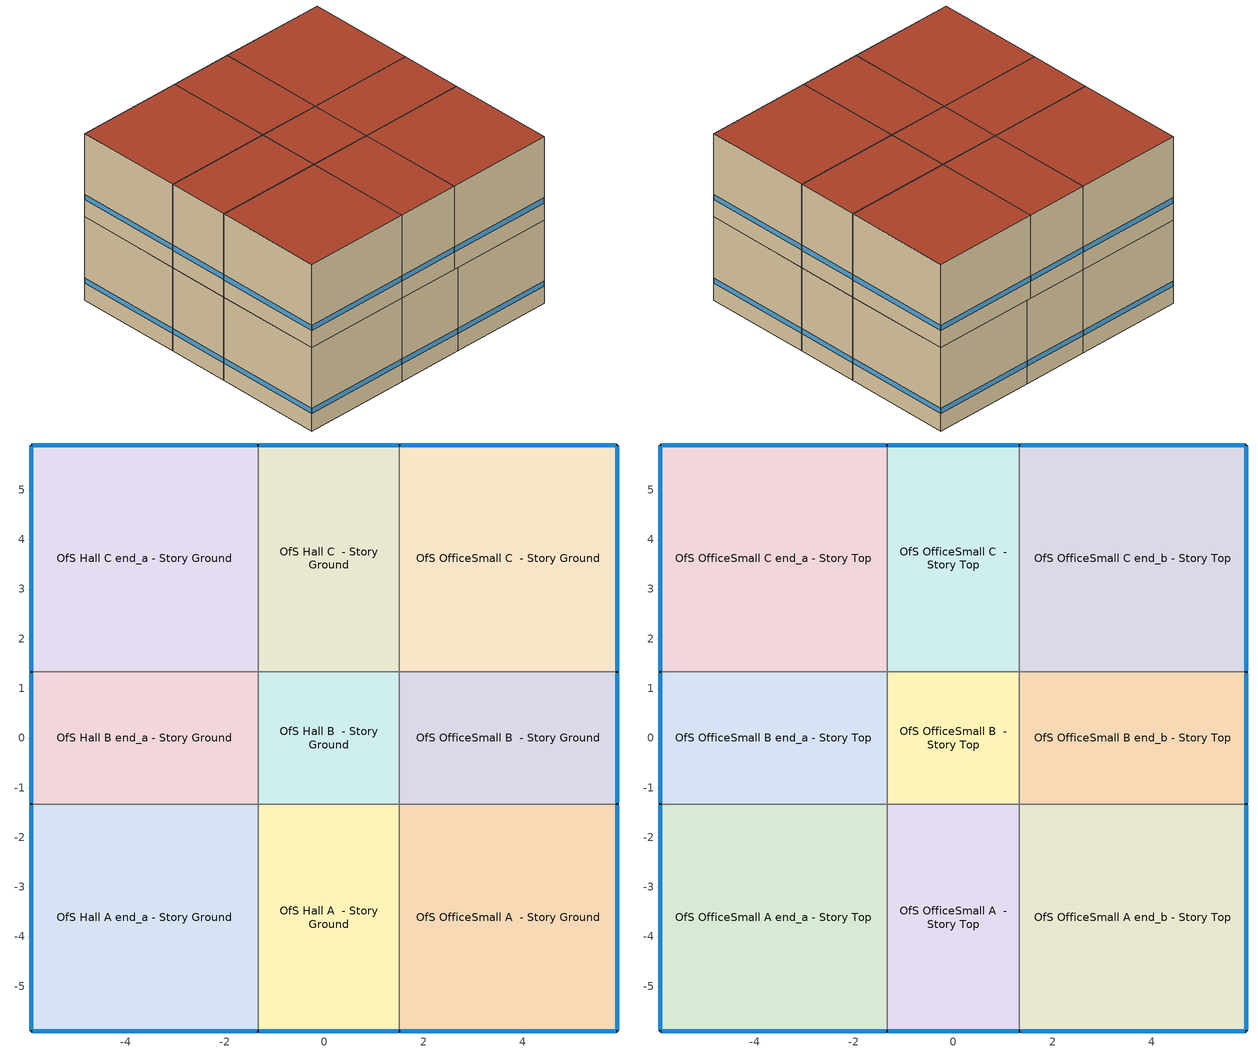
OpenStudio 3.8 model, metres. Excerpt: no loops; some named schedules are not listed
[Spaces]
OfS Hall A end_a - Story Ground
 floor ground (Foundation F 126 Perim 914 Area 209): -5.9,-5.9 -5.9,-1.33 -1.33,-1.33 -1.33,-5.9 z0
 wall outside: -5.9,-1.33 -5.9,-5.9 -1.33,-5.9 z0:3.66
 wall to OfS Hall B end_a - Story Ground: -1.33,-1.33 -5.9,-1.33 z0:3.66
 wall to OfS Hall A  - Story Ground: -1.33,-5.9 -1.33,-1.33 z0:3.66
 window (Window U-1.01 SHGC 0.74): -5.9,-1.36 -5.9,-5.88 / -5.88,-5.9 -1.36,-5.9 z0.76:0.98
 ceiling adiabatic (DEER Carpeted 4in Slab Floor): -1.33,-5.9 -1.33,-1.33 -5.9,-1.33 -5.9,-5.9 z3.66
OfS Hall B end_a - Story Ground
 floor ground (Foundation F 126 Perim 266 Area 1217): -5.9,-1.33 -5.9,1.33 -1.33,1.33 -1.33,-1.33 z0
 wall outside: -5.9,1.33 -5.9,-1.33 z0:3.66
 wall to OfS Hall C end_a - Story Ground: -1.33,1.33 -5.9,1.33 z0:3.66
 wall to OfS Hall B  - Story Ground: -1.33,-1.33 -1.33,1.33 z0:3.66
 window (Window U-1.01 SHGC 0.74): -5.9,1.31 -5.9,-1.31 z0.76:0.99
 ceiling adiabatic (DEER Carpeted 4in Slab Floor): -1.33,-1.33 -1.33,1.33 -5.9,1.33 -5.9,-1.33 z3.66
OfS Hall C end_a - Story Ground
 floor ground (Foundation F 126 Perim 914 Area 209): -5.9,1.33 -5.9,5.9 -1.33,5.9 -1.33,1.33 z0
 wall outside: -1.33,5.9 -5.9,5.9 -5.9,1.33 z0:3.66
 wall to OfS Hall C  - Story Ground: -1.33,1.33 -1.33,5.9 z0:3.66
 window (Window U-1.01 SHGC 0.74): -5.9,5.88 -5.9,1.36 / -1.36,5.9 -5.88,5.9 z0.76:0.98
 ceiling adiabatic (DEER Carpeted 4in Slab Floor): -1.33,1.33 -1.33,5.9 -5.9,5.9 -5.9,1.33 z3.66
OfS Hall A  - Story Ground
 floor ground (Foundation F 126 Perim 284 Area 130): -1.33,-5.9 -1.33,-1.33 1.51,-1.33 1.51,-5.9 z0
 wall outside: -1.33,-5.9 1.51,-5.9 z0:3.66
 wall to OfS Hall B  - Story Ground: 1.51,-1.33 -1.33,-1.33 z0:3.66
 wall to OfS OfficeSmall A  - Story Ground: 1.51,-5.9 1.51,-1.33 z0:3.66
 window (Window U-1.01 SHGC 0.74): -1.31,-5.9 1.49,-5.9 z0.76:0.99
 ceiling adiabatic (DEER Carpeted 4in Slab Floor): 1.51,-5.9 1.51,-1.33 -1.33,-1.33 -1.33,-5.9 z3.66
OfS Hall B  - Story Ground
 floor ground (Foundation F 126 Perim 0 Area 757): -1.33,-1.33 -1.33,1.33 1.51,1.33 1.51,-1.33 z0
 wall to OfS Hall C  - Story Ground: 1.51,1.33 -1.33,1.33 z0:3.66
 wall to OfS OfficeSmall B  - Story Ground: 1.51,-1.33 1.51,1.33 z0:3.66
 ceiling adiabatic (DEER Carpeted 4in Slab Floor): 1.51,-1.33 1.51,1.33 -1.33,1.33 -1.33,-1.33 z3.66
OfS Hall C  - Story Ground
 floor ground (Foundation F 126 Perim 284 Area 130): -1.33,1.33 -1.33,5.9 1.51,5.9 1.51,1.33 z0
 wall outside: 1.51,5.9 -1.33,5.9 z0:3.66
 wall to OfS OfficeSmall C  - Story Ground: 1.51,1.33 1.51,5.9 z0:3.66
 window (Window U-1.01 SHGC 0.74): 1.49,5.9 -1.31,5.9 z0.76:0.99
 ceiling adiabatic (DEER Carpeted 4in Slab Floor): 1.51,1.33 1.51,5.9 -1.33,5.9 -1.33,1.33 z3.66
OfS OfficeSmall A  - Story Ground
 floor ground (Foundation F 126 Perim 896 Area 2007): 1.51,-5.9 1.51,-1.33 5.9,-1.33 5.9,-5.9 z0
 wall outside: 1.51,-5.9 5.9,-5.9 5.9,-1.33 z0:3.66
 wall to OfS OfficeSmall B  - Story Ground: 5.9,-1.33 1.51,-1.33 z0:3.66
 window (Window U-1.01 SHGC 0.74): 1.54,-5.9 5.88,-5.9 / 5.9,-5.88 5.9,-1.36 z0.76:0.98
 ceiling adiabatic (DEER Carpeted 4in Slab Floor): 5.9,-5.9 5.9,-1.33 1.51,-1.33 1.51,-5.9 z3.66
OfS OfficeSmall B  - Story Ground
 floor ground (Foundation F 126 Perim 266 Area 1168): 1.51,-1.33 1.51,1.33 5.9,1.33 5.9,-1.33 z0
 wall outside: 5.9,-1.33 5.9,1.33 z0:3.66
 wall to OfS OfficeSmall C  - Story Ground: 5.9,1.33 1.51,1.33 z0:3.66
 window (Window U-1.01 SHGC 0.74): 5.9,-1.31 5.9,1.31 z0.76:0.99
 ceiling adiabatic (DEER Carpeted 4in Slab Floor): 5.9,-1.33 5.9,1.33 1.51,1.33 1.51,-1.33 z3.66
OfS OfficeSmall C  - Story Ground
 floor ground (Foundation F 126 Perim 896 Area 2007): 1.51,1.33 1.51,5.9 5.9,5.9 5.9,1.33 z0
 wall outside: 5.9,1.33 5.9,5.9 1.51,5.9 z0:3.66
 window (Window U-1.01 SHGC 0.74): 5.88,5.9 1.54,5.9 / 5.9,1.36 5.9,5.88 z0.76:0.98
 ceiling adiabatic (DEER Carpeted 4in Slab Floor): 5.9,1.33 5.9,5.9 1.51,5.9 1.51,1.33 z3.66
OfS OfficeSmall A end_a - Story Top
 floor adiabatic (DEER Carpeted 4in Slab Floor): -5.9,-5.9 -5.9,-1.33 -1.33,-1.33 -1.33,-5.9 z3.66
 wall outside: -5.9,-1.33 -5.9,-5.9 -1.33,-5.9 z3.66:7.32
 wall to OfS OfficeSmall B end_a - Story Top: -1.33,-1.33 -5.9,-1.33 z3.66:7.32
 wall to OfS OfficeSmall A  - Story Top: -1.33,-5.9 -1.33,-1.33 z3.66:7.32
 window (Window U-1.01 SHGC 0.74): -5.9,-1.36 -5.9,-5.88 / -5.88,-5.9 -1.36,-5.9 z4.42:4.64
 roof outside: -1.33,-5.9 -1.33,-1.33 -5.9,-1.33 -5.9,-5.9 z7.32
OfS OfficeSmall B end_a - Story Top
 floor adiabatic (DEER Carpeted 4in Slab Floor): -5.9,-1.33 -5.9,1.33 -1.33,1.33 -1.33,-1.33 z3.66
 wall outside: -5.9,1.33 -5.9,-1.33 z3.66:7.32
 wall to OfS OfficeSmall C end_a - Story Top: -1.33,1.33 -5.9,1.33 z3.66:7.32
 wall to OfS OfficeSmall B  - Story Top: -1.33,-1.33 -1.33,1.33 z3.66:7.32
 window (Window U-1.01 SHGC 0.74): -5.9,1.31 -5.9,-1.31 z4.42:4.64
 roof outside: -1.33,-1.33 -1.33,1.33 -5.9,1.33 -5.9,-1.33 z7.32
OfS OfficeSmall C end_a - Story Top
 floor adiabatic (DEER Carpeted 4in Slab Floor): -5.9,1.33 -5.9,5.9 -1.33,5.9 -1.33,1.33 z3.66
 wall outside: -1.33,5.9 -5.9,5.9 -5.9,1.33 z3.66:7.32
 wall to OfS OfficeSmall C  - Story Top: -1.33,1.33 -1.33,5.9 z3.66:7.32
 window (Window U-1.01 SHGC 0.74): -5.9,5.88 -5.9,1.36 / -1.36,5.9 -5.88,5.9 z4.42:4.64
 roof outside: -1.33,1.33 -1.33,5.9 -5.9,5.9 -5.9,1.33 z7.32
OfS OfficeSmall A  - Story Top
 floor adiabatic (DEER Carpeted 4in Slab Floor): -1.33,-5.9 -1.33,-1.33 1.33,-1.33 1.33,-5.9 z3.66
 wall outside: -1.33,-5.9 1.33,-5.9 z3.66:7.32
 wall to OfS OfficeSmall B  - Story Top: 1.33,-1.33 -1.33,-1.33 z3.66:7.32
 wall to OfS OfficeSmall A end_b - Story Top: 1.33,-5.9 1.33,-1.33 z3.66:7.32
 window (Window U-1.01 SHGC 0.74): -1.31,-5.9 1.31,-5.9 z4.42:4.64
 roof outside: 1.33,-5.9 1.33,-1.33 -1.33,-1.33 -1.33,-5.9 z7.32
OfS OfficeSmall B  - Story Top
 floor adiabatic (DEER Carpeted 4in Slab Floor): -1.33,-1.33 -1.33,1.33 1.33,1.33 1.33,-1.33 z3.66
 wall to OfS OfficeSmall C  - Story Top: 1.33,1.33 -1.33,1.33 z3.66:7.32
 wall to OfS OfficeSmall B end_b - Story Top: 1.33,-1.33 1.33,1.33 z3.66:7.32
 roof outside: 1.33,-1.33 1.33,1.33 -1.33,1.33 -1.33,-1.33 z7.32
OfS OfficeSmall C  - Story Top
 floor adiabatic (DEER Carpeted 4in Slab Floor): -1.33,1.33 -1.33,5.9 1.33,5.9 1.33,1.33 z3.66
 wall outside: 1.33,5.9 -1.33,5.9 z3.66:7.32
 wall to OfS OfficeSmall C end_b - Story Top: 1.33,1.33 1.33,5.9 z3.66:7.32
 window (Window U-1.01 SHGC 0.74): 1.31,5.9 -1.31,5.9 z4.42:4.64
 roof outside: 1.33,1.33 1.33,5.9 -1.33,5.9 -1.33,1.33 z7.32
OfS OfficeSmall A end_b - Story Top
 floor adiabatic (DEER Carpeted 4in Slab Floor): 1.33,-5.9 1.33,-1.33 5.9,-1.33 5.9,-5.9 z3.66
 wall outside: 1.33,-5.9 5.9,-5.9 5.9,-1.33 z3.66:7.32
 wall to OfS OfficeSmall B end_b - Story Top: 5.9,-1.33 1.33,-1.33 z3.66:7.32
 window (Window U-1.01 SHGC 0.74): 1.36,-5.9 5.88,-5.9 / 5.9,-5.88 5.9,-1.36 z4.42:4.64
 roof outside: 5.9,-5.9 5.9,-1.33 1.33,-1.33 1.33,-5.9 z7.32
OfS OfficeSmall B end_b - Story Top
 floor adiabatic (DEER Carpeted 4in Slab Floor): 1.33,-1.33 1.33,1.33 5.9,1.33 5.9,-1.33 z3.66
 wall outside: 5.9,-1.33 5.9,1.33 z3.66:7.32
 wall to OfS OfficeSmall C end_b - Story Top: 5.9,1.33 1.33,1.33 z3.66:7.32
 window (Window U-1.01 SHGC 0.74): 5.9,-1.31 5.9,1.31 z4.42:4.64
 roof outside: 5.9,-1.33 5.9,1.33 1.33,1.33 1.33,-1.33 z7.32
OfS OfficeSmall C end_b - Story Top
 floor adiabatic (DEER Carpeted 4in Slab Floor): 1.33,1.33 1.33,5.9 5.9,5.9 5.9,1.33 z3.66
 wall outside: 5.9,1.33 5.9,5.9 1.33,5.9 z3.66:7.32
 window (Window U-1.01 SHGC 0.74): 5.88,5.9 1.36,5.9 / 5.9,1.36 5.9,5.88 z4.42:4.64
 roof outside: 5.9,1.33 5.9,5.9 1.33,5.9 1.33,1.33 z7.32
[Site]
Concord Buchanan_CA_USA: Latitude {deg}=37.99; Longitude {deg}=-122.05; Time Zone {hr}=-8; Elevation {m}=18; Terrain=City
[Site:WaterMainsTemperature]
Calculation Method=Correlation; Annual Average Outdoor Air Temperature {C}=16.5658; Maximum Difference In Monthly Average Outdoor Air Temperatures {deltaC}=12.38
[SizingPeriod:DesignDay] Barometric Pressure {Pa}=101109; Rain Indicator=No; Snow Indicator=No; Day of Month=21; Daylight Saving Time Indicator=No; Humidity Condition Type=Wetbulb; Dry-Bulb Temperature Range Modifier Type=DefaultMultipliers
Name | Maximum Dry-Bulb Temperature {C} | Daily Dry-Bulb Temperature Range {deltaC} | Wind Speed {m/s} | Wind Direction {deg} | Month | Day Type | Wetbulb or DewPoint at Maximum Dry-Bulb {C} | Solar Model Indicator | ASHRAE Clear Sky Optical Depth for Beam Irradiance | ASHRAE Clear Sky Optical Depth for Diffuse Irradiance | Sky Clearness
Concord Buchanan Ann Clg .4% Condns DB=>MWB 1 | 36.8 | 15.8 | 4.4 | 300 | 7 | SummerDesignDay | 19.7 | ASHRAETau | 0.327 | 2.46
Concord Buchanan Ann Clg .4% Condns WB=>MDB 1 | 34 | 15.8 | 4.4 | 300 | 7 | SummerDesignDay | 20.7 | ASHRAETau | 0.327 | 2.46
Concord Buchanan Ann Htg 99.6% Condns DB 1 | 1.1 | 0 | 1 | 150 | 1 | WinterDesignDay | 1.1 | ASHRAEClearSky |  |  | 0
Concord Buchanan August .4% Condns DB=>MCWB 1 | 37.6 | 15.4 | 4.4 | 300 | 8 | SummerDesignDay | 19.7 | ASHRAETau | 0.336 | 2.475
[ClimateZones]
Climate Zone Institution Name 1=CEC; Climate Zone Document Name 1=California Climate Zone Descriptions; Climate Zone Document Year 1=1995; Climate Zone Value 1=12
[Building]
ComStock DEER 1985|OfS: North Axis {deg}=90; Default Construction Set=ComStock DEER 1985 - OfS - CEC T24-CEC12; Default Schedule Set=Building Default Schedule Set; Standards Building Type=OfS
[Site:GroundTemperature:FCfactorMethod]
January Ground Temperature {C}=17.1; February Ground Temperature {C}=10.7; March Ground Temperature {C}=8.1; April Ground Temperature {C}=8.3; May Ground Temperature {C}=10.2; June Ground Temperature {C}=13; July Ground Temperature {C}=13.3; August Ground Temperature {C}=18.5; September Ground Temperature {C}=22; October Ground Temperature {C}=23.8; November Ground Temperature {C}=23; December Ground Temperature {C}=22.3
[Construction:FfactorGroundFloor] F-Factor {W/m-K}=1.26344
Name | Area {m2} | PerimeterExposed {m}
Foundation F 126 Perim 914 Area 209 | 20.9032 | 9.144
Foundation F 126 Perim 284 Area 130 | 13.0019 | 2.84381
Foundation F 126 Perim 266 Area 1217 | 12.1654 | 2.66085
Foundation F 126 Perim 896 Area 2007 | 20.0667 | 8.96104
Foundation F 126 Perim 0 Area 757 | 7.56696 | 0
Foundation F 126 Perim 266 Area 1168 | 11.6786 | 2.66085
[DefaultConstructionSet]
ComStock DEER 1985 - OfS - CEC T24-CEC12: Default Exterior Surface Constructions=Default Surface Constructions 1; Default Interior Surface Constructions=Default Surface Constructions 2; Default Ground Contact Surface Constructions=Default Surface Constructions 3; Default Exterior SubSurface Constructions=Default Sub Surface Constructions 1; Default Interior SubSurface Constructions=Default Sub Surface Constructions 2; Interior Partition Construction=Typical Interior Partition
[DefaultSurfaceConstructions]
Name | Floor Construction | Wall Construction | Roof Ceiling Construction
Default Surface Constructions 1 | DEER Uncarpeted 6in Slab Floor | DEER Insulated Steel Framed Exterior Wall R-6.97 | DEER Wood Framed Roof R-14.18
Default Surface Constructions 2 | DEER Carpeted 4in Slab Floor | Typical Interior Wall | DEER Carpeted 4in Slab Floor
Default Surface Constructions 3 | DEER Carpeted 6in Slab Floor | Typical Uninsulated Basement Mass Wall
[Construction]
DEER Uncarpeted 6in Slab Floor: Typical Insulation R-9.81, 6 in. Normalweight Concrete Floor
DEER Wood Framed Roof R-14.18: Roof Membrane, Typical Insulation R-13.68, Metal Roof Surface
DEER Carpeted 4in Slab Floor: Typical Insulation R-5.47, 4 in. Normalweight Concrete Floor, Typical Carpet Pad
Typical Interior Wall: G01 13mm gypsum board, G01 13mm gypsum board
DEER Carpeted 6in Slab Floor: 6 in. Normalweight Concrete Floor, Typical Carpet Pad
Typical Uninsulated Basement Mass Wall: 8 in. Concrete Block Basement Wall
DEER Metal Framed Window U-1.23 SHGC 0.82: Simple Glazing U-1.23 SHGC 0.82
DEER Metal Framed Window U-1.23 SHGC 0.82 1: Simple Glazing U-1.23 SHGC 0.82 1
Typical Uninsulated Swinging Door: Typical Insulation R-5.47
U 0.98 SHGC 0.68 Sgl Ref-B-H Clr 6mm: REF B CLEAR HI 6MM
Typical Insulated Metal Door: F08 Metal surface, Typical Insulation R-5.47
DEER Skylight U-0.85 SHGC 0.44: Simple Glazing U-1.23 SHGC 0.44
Typical Interior Window: Clear 3mm
Typical Interior Door; Typical Interior Partition: G05 25mm wood
DEER Insulated Steel Framed Exterior Wall R-6.97: 25mm Stucco, 5/8 in. Gypsum Board, Typical Insulation R-5.47, 5/8 in. Gypsum Board
InteriorFurnishings 1: Std Wood 6inch 1
Window U-1.01 SHGC 0.74: Simple Glazing Single - No LowE - Clear - Aluminum
[Material:NoMass] Roughness=Smooth; Thermal Absorptance=0.9; Solar Absorptance=0.7
Name | Thermal Resistance {m2-K/W} | Visible Absorptance
Typical Insulation R-9.81 | 1.72823 | 0.7
Typical Insulation R-13.68 | 2.40869 | 0.7
Typical Insulation R-5.47 | 0.963282 | 0.7
Typical Carpet Pad | 0.21648 | 0.8
[Material] Thermal Absorptance=0.9
Name | Roughness | Thickness {m} | Conductivity {W/m-K} | Density {kg/m3} | Specific Heat {J/kg-K} | Solar Absorptance | Visible Absorptance
6 in. Normalweight Concrete Floor | MediumRough | 0.1524 | 2.31 | 2322 | 832 | 0.7 | 0.7
25mm Stucco | Smooth | 0.0254 | 0.72 | 1856 | 840 | 0.7 | 0.7
5/8 in. Gypsum Board | MediumSmooth | 0.0159 | 0.16 | 800 | 1090 | 0.7 | 0.7
Roof Membrane | VeryRough | 0.0095 | 0.16 | 1121.29 | 1460 | 0.7 | 0.7
Metal Roof Surface; F08 Metal surface | Smooth | 0.0008 | 45.28 | 7824 | 500 | 0.7 | 0.7
4 in. Normalweight Concrete Floor | MediumRough | 0.1016 | 2.31 | 2322 | 832 | 0.7 | 0.7
G01 13mm gypsum board | Smooth | 0.0127 | 0.160031 | 800.001 | 1090.73 | 0.7 | 0.5
8 in. Concrete Block Basement Wall | MediumRough | 0.2032 | 1.326 | 1842 | 912 | 0.7 | 0.7
G05 25mm wood | MediumSmooth | 0.0254 | 0.15 | 608 | 1630 | 0.5 | 0.5
Std Wood 6inch 1 | MediumSmooth | 0.15 | 0.12 | 540 | 1210 | 0.7 | 0.7
[DefaultSubSurfaceConstructions]
Name | Fixed Window Construction | Operable Window Construction | Door Construction | Glass Door Construction | Overhead Door Construction | Skylight Construction | Tubular Daylight Dome Construction | Tubular Daylight Diffuser Construction
Default Sub Surface Constructions 1 | DEER Metal Framed Window U-1.23 SHGC 0.82 | DEER Metal Framed Window U-1.23 SHGC 0.82 1 | Typical Uninsulated Swinging Door | U 0.98 SHGC 0.68 Sgl Ref-B-H Clr 6mm | Typical Insulated Metal Door | DEER Skylight U-0.85 SHGC 0.44 | Typical Interior Window | Typical Interior Window
Default Sub Surface Constructions 2 | Typical Interior Window | Typical Interior Window | Typical Interior Door
[WindowMaterial:SimpleGlazingSystem]
Name | U-Factor {W/m2-K} | Solar Heat Gain Coefficient | Visible Transmittance
Simple Glazing U-1.23 SHGC 0.82; Simple Glazing U-1.23 SHGC 0.82 1 | 7 | 0.82 | 0.25
Simple Glazing U-1.23 SHGC 0.44 | 7 | 0.44 | 0.25
Simple Glazing Single - No LowE - Clear - Aluminum | 5.73505 | 0.744 | 0.754
[WindowMaterial:Glazing] Optical Data Type=SpectralAverage; Infrared Transmittance at Normal Incidence=0; Front Side Infrared Hemispherical Emissivity=0.84; Conductivity {W/m-K}=0.9; Dirt Correction Factor for Solar and Visible Transmittance=1; Solar Diffusing=No
Name | Thickness {m} | Solar Transmittance at Normal Incidence | Front Side Solar Reflectance at Normal Incidence | Back Side Solar Reflectance at Normal Incidence | Visible Transmittance at Normal Incidence | Front Side Visible Reflectance at Normal Incidence | Back Side Visible Reflectance at Normal Incidence | Back Side Infrared Hemispherical Emissivity
REF B CLEAR HI 6MM | 0.006 | 0.24 | 0.16 | 0.32 | 0.3 | 0.16 | 0.29 | 0.6
Clear 3mm | 0.003 | 0.837 | 0.075 | 0.075 | 0.898 | 0.081 | 0.081 | 0.84
[WindowMaterial:Blind]
Window Material Blind 1: Slat Width {m}=0.025; Slat Separation {m}=0.01875; Front Side Slat Beam Solar Reflectance=0.5; Back Side Slat Beam Solar Reflectance=0.5; Front Side Slat Diffuse Solar Reflectance=0.5; Back Side Slat Diffuse Solar Reflectance=0.5; Slat Beam Visible Transmittance=0
[SpaceType] Standards Building Type=OfS
Name | Default Schedule Set | Design Specification Outdoor Air Object | Standards Space Type
OfS Hall - ComStock DEER 1985 | OfS Hall Schedule Set | OfS Hall Ventilation | Hall
OfS OfficeSmall - ComStock DEER 1985 | OfS OfficeSmall Schedule Set | OfS OfficeSmall Ventilation | OfficeSmall
[BuildingStory] Nominal Floor to Floor Height {m}=3.6576
Name | Nominal Z Coordinate {m}
Story Ground | 0
Story Top | 3.6576
[Space]
Name | Space Type | Building Story | Thermal Zone
OfS Hall A end_a - Story Ground | OfS Hall - ComStock DEER 1985 | Story Ground | Zone OfS Hall A end_a - Story Ground
OfS Hall B end_a - Story Ground | OfS Hall - ComStock DEER 1985 | Story Ground | Zone OfS Hall B end_a - Story Ground
OfS Hall C end_a - Story Ground | OfS Hall - ComStock DEER 1985 | Story Ground | Zone OfS Hall C end_a - Story Ground
OfS Hall A  - Story Ground | OfS Hall - ComStock DEER 1985 | Story Ground | Zone OfS Hall A  - Story Ground
OfS Hall B  - Story Ground | OfS Hall - ComStock DEER 1985 | Story Ground | Zone OfS Hall B  - Story Ground
OfS Hall C  - Story Ground | OfS Hall - ComStock DEER 1985 | Story Ground | Zone OfS Hall C  - Story Ground
OfS OfficeSmall A  - Story Ground | OfS OfficeSmall - ComStock DEER 1985 | Story Ground | Zone OfS OfficeSmall A  - Story Ground
OfS OfficeSmall B  - Story Ground | OfS OfficeSmall - ComStock DEER 1985 | Story Ground | Zone OfS OfficeSmall B  - Story Ground
OfS OfficeSmall C  - Story Ground | OfS OfficeSmall - ComStock DEER 1985 | Story Ground | Zone OfS OfficeSmall C  - Story Ground
OfS OfficeSmall A end_a - Story Top | OfS OfficeSmall - ComStock DEER 1985 | Story Top | Zone OfS OfficeSmall A end_a - Story Top
OfS OfficeSmall B end_a - Story Top | OfS OfficeSmall - ComStock DEER 1985 | Story Top | Zone OfS OfficeSmall B end_a - Story Top
OfS OfficeSmall C end_a - Story Top | OfS OfficeSmall - ComStock DEER 1985 | Story Top | Zone OfS OfficeSmall C end_a - Story Top
OfS OfficeSmall A  - Story Top | OfS OfficeSmall - ComStock DEER 1985 | Story Top | Zone OfS OfficeSmall A  - Story Top
OfS OfficeSmall B  - Story Top | OfS OfficeSmall - ComStock DEER 1985 | Story Top | Zone OfS OfficeSmall B  - Story Top
OfS OfficeSmall C  - Story Top | OfS OfficeSmall - ComStock DEER 1985 | Story Top | Zone OfS OfficeSmall C  - Story Top
OfS OfficeSmall A end_b - Story Top | OfS OfficeSmall - ComStock DEER 1985 | Story Top | Zone OfS OfficeSmall A end_b - Story Top
OfS OfficeSmall B end_b - Story Top | OfS OfficeSmall - ComStock DEER 1985 | Story Top | Zone OfS OfficeSmall B end_b - Story Top
OfS OfficeSmall C end_b - Story Top | OfS OfficeSmall - ComStock DEER 1985 | Story Top | Zone OfS OfficeSmall C end_b - Story Top
[ThermalZone] Multiplier=1; Use Ideal Air Loads=No
Name | Thermostat
Zone OfS Hall A end_a - Story Ground | OfS Hall - ComStock DEER 1985 Thermostat 1
Zone OfS Hall B end_a - Story Ground | OfS Hall - ComStock DEER 1985 Thermostat 3
Zone OfS Hall C end_a - Story Ground | OfS Hall - ComStock DEER 1985 Thermostat 5
Zone OfS Hall A  - Story Ground | OfS Hall - ComStock DEER 1985 Thermostat
Zone OfS Hall B  - Story Ground | OfS Hall - ComStock DEER 1985 Thermostat 2
Zone OfS Hall C  - Story Ground | OfS Hall - ComStock DEER 1985 Thermostat 4
Zone OfS OfficeSmall A  - Story Ground | OfS OfficeSmall - ComStock DEER 1985 Thermostat
Zone OfS OfficeSmall B  - Story Ground | OfS OfficeSmall - ComStock DEER 1985 Thermostat 4
Zone OfS OfficeSmall C  - Story Ground | OfS OfficeSmall - ComStock DEER 1985 Thermostat 8
Zone OfS OfficeSmall A end_a - Story Top | OfS OfficeSmall - ComStock DEER 1985 Thermostat 2
Zone OfS OfficeSmall B end_a - Story Top | OfS OfficeSmall - ComStock DEER 1985 Thermostat 6
Zone OfS OfficeSmall C end_a - Story Top | OfS OfficeSmall - ComStock DEER 1985 Thermostat 10
Zone OfS OfficeSmall A  - Story Top | OfS OfficeSmall - ComStock DEER 1985 Thermostat 1
Zone OfS OfficeSmall B  - Story Top | OfS OfficeSmall - ComStock DEER 1985 Thermostat 5
Zone OfS OfficeSmall C  - Story Top | OfS OfficeSmall - ComStock DEER 1985 Thermostat 9
Zone OfS OfficeSmall A end_b - Story Top | OfS OfficeSmall - ComStock DEER 1985 Thermostat 3
Zone OfS OfficeSmall B end_b - Story Top | OfS OfficeSmall - ComStock DEER 1985 Thermostat 7
Zone OfS OfficeSmall C end_b - Story Top | OfS OfficeSmall - ComStock DEER 1985 Thermostat 11
[People:Definition] Number of People Calculation Method=People/Area; Fraction Radiant=0.3
Name | People per Space Floor Area {person/m2}
OfS Hall People Definition | 0.0721182
OfS OfficeSmall People Definition | 0.0473612
[People] Work Efficiency Schedule=Work Efficiency Schedule; Clothing Insulation Schedule=Clothing Schedule; Air Velocity Schedule=Air Velocity Schedule; Multiplier=1
Name | People Definition | Space or SpaceType
OfS Hall People | OfS Hall People Definition | OfS Hall - ComStock DEER 1985
OfS OfficeSmall People | OfS OfficeSmall People Definition | OfS OfficeSmall - ComStock DEER 1985
[Lights:Definition] Design Level Calculation Method=Watts/Area; Fraction Radiant=0.31; Fraction Visible=0.2; Return Air Fraction=0
Name | Watts per Space Floor Area {W/m2}
OfS OfficeSmall - ComStock DEER 1985 General Lights Definition | 6.74433
OfS Hall - ComStock DEER 1985 General Lights Definition | 2.94907
[ElectricEquipment:Definition]
Name | Design Level Calculation Method | Watts per Space Floor Area {W/m2} | Fraction Latent | Fraction Radiant | Fraction Lost | Design Level {W}
OfS Hall Elec Equip Definition | Watts/Area | 2.15278 | 0 | 0.5 | 0
OfS OfficeSmall Elec Equip Definition | Watts/Area | 10.7639 | 0 | 0.5 | 0
Elevator Lift Motor | EquipmentLevel |  | 0 | 0 | 1 | 16055
Elevator Fan | EquipmentLevel |  |  | 0.5 |  | 74.7252
Elevator Lights | EquipmentLevel |  |  | 0.5 |  | 88.9586
[ElectricEquipment]
Name | Electric Equipment Definition | Space or SpaceType | Schedule | Multiplier
OfS Hall Elec Equip | OfS Hall Elec Equip Definition | OfS Hall - ComStock DEER 1985 | D_OfS_All_Misc_Yr BPR Adjusted
OfS OfficeSmall Elec Equip | OfS OfficeSmall Elec Equip Definition | OfS OfficeSmall - ComStock DEER 1985 | D_OfS_All_Misc_Yr BPR Adjusted
1 Elevator Lift Motors | Elevator Lift Motor | OfS Hall C end_a - Story Ground | Elevator Schedule 1 | 1
1 Elevator Fans | Elevator Fan | OfS Hall C end_a - Story Ground | Elevator Schedule 3 | 1
1 Elevator Lights | Elevator Lights | OfS Hall C end_a - Story Ground | Elevator Schedule 2 | 1
[DesignSpecification:OutdoorAir] Outdoor Air Method=Maximum; Outdoor Air Flow per Person {m3/s-person}=0.00707921; Outdoor Air Flow per Floor Area {m3/s-m2}=0.000762
OfS Hall Ventilation; OfS OfficeSmall Ventilation
[DefaultScheduleSet]
Name | Number of People Schedule | People Activity Level Schedule | Lighting Schedule | Electric Equipment Schedule | Infiltration Schedule | Hours of Operation Schedule
OfS Hall Schedule Set | D_OfS_All_Occup_Yr | DEER Activity 147W/person | D17_OfS_Hall_LF_Yr | D_OfS_All_Misc_Yr | D_OfS_All_C_Inf_Yr
OfS OfficeSmall Schedule Set | D_OfS_All_Occup_Yr | DEER Activity 132W/person | D17_OfS_OffSm_LF_Yr | D_OfS_All_Misc_Yr | D_OfS_All_C_Inf_Yr
Building Default Schedule Set |  |  |  |  |  | Building Hours of Operation NonResidential
[Exterior:Lights:Definition]
Name | Design Level {W}
Parking Areas and Drives Def (W/ft^2) | 0.0364913
Building Facades Def (W/ft^2) | 0.2
Main Entries Def (W/ft) | 30
Other Doors Def (W/ft) | 20
[Exterior:Lights] Schedule=Always On Discrete; Control Option=AstronomicalClock
Name | Exterior Lights Definition | Multiplier
Parking Areas and Drives | Parking Areas and Drives Def (W/ft^2) | 4860
Building Facades | Building Facades Def (W/ft^2) | 1859.03
Main Entries | Main Entries Def (W/ft) | 8
Other Doors | Other Doors Def (W/ft) | 1.2
[ThermostatSetpoint:DualSetpoint] Heating Setpoint Temperature Schedule=D_OfS_All_HTemp_Yr; Cooling Setpoint Temperature Schedule=D_OfS_All_CTemp_Yr
OfS Hall - ComStock DEER 1985 Thermostat; OfS Hall - ComStock DEER 1985 Thermostat 1; OfS Hall - ComStock DEER 1985 Thermostat 2; OfS Hall - ComStock DEER 1985 Thermostat 3; OfS Hall - ComStock DEER 1985 Thermostat 4; OfS Hall - ComStock DEER 1985 Thermostat 5; OfS OfficeSmall - ComStock DEER 1985 Thermostat; OfS OfficeSmall - ComStock DEER 1985 Thermostat 1; OfS OfficeSmall - ComStock DEER 1985 Thermostat 2; OfS OfficeSmall - ComStock DEER 1985 Thermostat 3; OfS OfficeSmall - ComStock DEER 1985 Thermostat 4; OfS OfficeSmall - ComStock DEER 1985 Thermostat 5; OfS OfficeSmall - ComStock DEER 1985 Thermostat 6; OfS OfficeSmall - ComStock DEER 1985 Thermostat 7; OfS OfficeSmall - ComStock DEER 1985 Thermostat 8; OfS OfficeSmall - ComStock DEER 1985 Thermostat 9; OfS OfficeSmall - ComStock DEER 1985 Thermostat 10; OfS OfficeSmall - ComStock DEER 1985 Thermostat 11
[InternalMass:Definition]
Internal Mass Definition 2: Construction=InteriorFurnishings 1; Design Level Calculation Method=SurfaceArea/Area; Surface Area per Space Floor Area=2
[InternalMass] Internal Mass Definition=Internal Mass Definition 2; Multiplier=1
Name | Space or SpaceType
OfS Hall A end_a - Story Ground Mass | OfS Hall A end_a - Story Ground
OfS OfficeSmall C end_b - Story Top Mass | OfS OfficeSmall C end_b - Story Top
OfS Hall C  - Story Ground Mass | OfS Hall C  - Story Ground
OfS OfficeSmall C end_a - Story Top Mass | OfS OfficeSmall C end_a - Story Top
OfS OfficeSmall B  - Story Top Mass | OfS OfficeSmall B  - Story Top
OfS Hall B end_a - Story Ground Mass | OfS Hall B end_a - Story Ground
OfS OfficeSmall B end_b - Story Top Mass | OfS OfficeSmall B end_b - Story Top
OfS Hall C end_a - Story Ground Mass | OfS Hall C end_a - Story Ground
OfS OfficeSmall C  - Story Ground Mass | OfS OfficeSmall C  - Story Ground
OfS OfficeSmall A end_a - Story Top Mass | OfS OfficeSmall A end_a - Story Top
OfS Hall B  - Story Ground Mass | OfS Hall B  - Story Ground
OfS OfficeSmall A end_b - Story Top Mass | OfS OfficeSmall A end_b - Story Top
OfS OfficeSmall A  - Story Ground Mass | OfS OfficeSmall A  - Story Ground
OfS OfficeSmall B  - Story Ground Mass | OfS OfficeSmall B  - Story Ground
OfS Hall A  - Story Ground Mass | OfS Hall A  - Story Ground
OfS OfficeSmall B end_a - Story Top Mass | OfS OfficeSmall B end_a - Story Top
OfS OfficeSmall C  - Story Top Mass | OfS OfficeSmall C  - Story Top
OfS OfficeSmall A  - Story Top Mass | OfS OfficeSmall A  - Story Top
[ShadingControl]
Shading Control 1: Shading Type=InteriorBlind; Shading Device Material=Window Material Blind 1; Shading Control Type=AlwaysOn; Shading Control Is Scheduled=No; Multiple Surface Control Type=Sequential; Sub Surface Name 1=Sub Surface 24; Sub Surface Name 2=Sub Surface 22; Sub Surface Name 3=Sub Surface 21; Sub Surface Name 4=Sub Surface 12; Sub Surface Name 5=Sub Surface 10; Sub Surface Name 6=Sub Surface 9
[Lights] Fraction Replaceable=1
Name | Lights Definition | Space or SpaceType | Schedule
OfS OfficeSmall - ComStock DEER 1985 General Lighting | OfS OfficeSmall - ComStock DEER 1985 General Lights Definition | OfS OfficeSmall - ComStock DEER 1985 | D17_OfS_OffSm_LF_Yr BPR Adjusted
OfS Hall - ComStock DEER 1985 General Lighting | OfS Hall - ComStock DEER 1985 General Lights Definition | OfS Hall - ComStock DEER 1985 | D17_OfS_Hall_LF_Yr BPR Adjusted
[SpaceInfiltration:DesignFlowRate] Design Flow Rate Calculation Method=Flow/ExteriorArea; Flow per Exterior Surface Area {m3/s-m2}=0.00103321; Velocity Term Coefficient=0
Name | Space or SpaceType | Schedule | Constant Term Coefficient | Temperature Term Coefficient | Velocity Squared Term Coefficient
OfS Hall A end_a - Story Ground HVAC On Infiltration | OfS Hall A end_a - Story Ground | Infiltration HVAC On Schedule | 0.0209 | 0.0064 | 0.1297
OfS Hall A end_a - Story Ground HVAC Off Infiltration | OfS Hall A end_a - Story Ground | Infiltration HVAC Off Schedule | 0 | 0.0179 | 0.1473
OfS OfficeSmall C end_b - Story Top HVAC On Infiltration | OfS OfficeSmall C end_b - Story Top | Infiltration HVAC On Schedule | 0.0209 | 0.0064 | 0.1297
OfS OfficeSmall C end_b - Story Top HVAC Off Infiltration | OfS OfficeSmall C end_b - Story Top | Infiltration HVAC Off Schedule | 0 | 0.0179 | 0.1473
OfS Hall C  - Story Ground HVAC On Infiltration | OfS Hall C  - Story Ground | Infiltration HVAC On Schedule | 0.0209 | 0.0064 | 0.1297
OfS Hall C  - Story Ground HVAC Off Infiltration | OfS Hall C  - Story Ground | Infiltration HVAC Off Schedule | 0 | 0.0179 | 0.1473
OfS OfficeSmall C end_a - Story Top HVAC On Infiltration | OfS OfficeSmall C end_a - Story Top | Infiltration HVAC On Schedule | 0.0209 | 0.0064 | 0.1297
OfS OfficeSmall C end_a - Story Top HVAC Off Infiltration | OfS OfficeSmall C end_a - Story Top | Infiltration HVAC Off Schedule | 0 | 0.0179 | 0.1473
OfS OfficeSmall B  - Story Top HVAC On Infiltration | OfS OfficeSmall B  - Story Top | Infiltration HVAC On Schedule | 0.0209 | 0.0064 | 0.1297
OfS OfficeSmall B  - Story Top HVAC Off Infiltration | OfS OfficeSmall B  - Story Top | Infiltration HVAC Off Schedule | 0 | 0.0179 | 0.1473
OfS Hall B end_a - Story Ground HVAC On Infiltration | OfS Hall B end_a - Story Ground | Infiltration HVAC On Schedule | 0.0209 | 0.0064 | 0.1297
OfS Hall B end_a - Story Ground HVAC Off Infiltration | OfS Hall B end_a - Story Ground | Infiltration HVAC Off Schedule | 0 | 0.0179 | 0.1473
OfS OfficeSmall B end_b - Story Top HVAC On Infiltration | OfS OfficeSmall B end_b - Story Top | Infiltration HVAC On Schedule | 0.0209 | 0.0064 | 0.1297
OfS OfficeSmall B end_b - Story Top HVAC Off Infiltration | OfS OfficeSmall B end_b - Story Top | Infiltration HVAC Off Schedule | 0 | 0.0179 | 0.1473
OfS Hall C end_a - Story Ground HVAC On Infiltration | OfS Hall C end_a - Story Ground | Infiltration HVAC On Schedule | 0.0209 | 0.0064 | 0.1297
OfS Hall C end_a - Story Ground HVAC Off Infiltration | OfS Hall C end_a - Story Ground | Infiltration HVAC Off Schedule | 0 | 0.0179 | 0.1473
OfS OfficeSmall C  - Story Ground HVAC On Infiltration | OfS OfficeSmall C  - Story Ground | Infiltration HVAC On Schedule | 0.0209 | 0.0064 | 0.1297
OfS OfficeSmall C  - Story Ground HVAC Off Infiltration | OfS OfficeSmall C  - Story Ground | Infiltration HVAC Off Schedule | 0 | 0.0179 | 0.1473
OfS OfficeSmall A end_a - Story Top HVAC On Infiltration | OfS OfficeSmall A end_a - Story Top | Infiltration HVAC On Schedule | 0.0209 | 0.0064 | 0.1297
OfS OfficeSmall A end_a - Story Top HVAC Off Infiltration | OfS OfficeSmall A end_a - Story Top | Infiltration HVAC Off Schedule | 0 | 0.0179 | 0.1473
OfS OfficeSmall A end_b - Story Top HVAC On Infiltration | OfS OfficeSmall A end_b - Story Top | Infiltration HVAC On Schedule | 0.0209 | 0.0064 | 0.1297
OfS OfficeSmall A end_b - Story Top HVAC Off Infiltration | OfS OfficeSmall A end_b - Story Top | Infiltration HVAC Off Schedule | 0 | 0.0179 | 0.1473
OfS OfficeSmall A  - Story Ground HVAC On Infiltration | OfS OfficeSmall A  - Story Ground | Infiltration HVAC On Schedule | 0.0209 | 0.0064 | 0.1297
OfS OfficeSmall A  - Story Ground HVAC Off Infiltration | OfS OfficeSmall A  - Story Ground | Infiltration HVAC Off Schedule | 0 | 0.0179 | 0.1473
OfS OfficeSmall B  - Story Ground HVAC On Infiltration | OfS OfficeSmall B  - Story Ground | Infiltration HVAC On Schedule | 0.0209 | 0.0064 | 0.1297
OfS OfficeSmall B  - Story Ground HVAC Off Infiltration | OfS OfficeSmall B  - Story Ground | Infiltration HVAC Off Schedule | 0 | 0.0179 | 0.1473
OfS Hall A  - Story Ground HVAC On Infiltration | OfS Hall A  - Story Ground | Infiltration HVAC On Schedule | 0.0209 | 0.0064 | 0.1297
OfS Hall A  - Story Ground HVAC Off Infiltration | OfS Hall A  - Story Ground | Infiltration HVAC Off Schedule | 0 | 0.0179 | 0.1473
OfS OfficeSmall B end_a - Story Top HVAC On Infiltration | OfS OfficeSmall B end_a - Story Top | Infiltration HVAC On Schedule | 0.0209 | 0.0064 | 0.1297
OfS OfficeSmall B end_a - Story Top HVAC Off Infiltration | OfS OfficeSmall B end_a - Story Top | Infiltration HVAC Off Schedule | 0 | 0.0179 | 0.1473
OfS OfficeSmall C  - Story Top HVAC On Infiltration | OfS OfficeSmall C  - Story Top | Infiltration HVAC On Schedule | 0.0209 | 0.0064 | 0.1297
OfS OfficeSmall C  - Story Top HVAC Off Infiltration | OfS OfficeSmall C  - Story Top | Infiltration HVAC Off Schedule | 0 | 0.0179 | 0.1473
OfS OfficeSmall A  - Story Top HVAC On Infiltration | OfS OfficeSmall A  - Story Top | Infiltration HVAC On Schedule | 0.0209 | 0.0064 | 0.1297
OfS OfficeSmall A  - Story Top HVAC Off Infiltration | OfS OfficeSmall A  - Story Top | Infiltration HVAC Off Schedule | 0 | 0.0179 | 0.1473
[Schedule:Ruleset]
Name | Default Day Schedule | Summer Design Day Schedule | Winter Design Day Schedule
Clothing Schedule | Clothing Schedule Default Winter Clothes
Air Velocity Schedule | Air Velocity Schedule Default
Work Efficiency Schedule | Work Efficiency Schedule Default
D_OfS_All_Occup_Yr | D_OfS_All_Occup_Yr Default | D_OfS_All_Occup_Yr Summer Design Day | D_OfS_All_Occup_Yr Winter Design Day
DEER Activity 147W/person | DEER Activity 147W/person Default | DEER Activity 147W/person Summer Design Day | DEER Activity 147W/person Winter Design Day
D17_OfS_Hall_LF_Yr | D17_OfS_Hall_LF_Yr Default | D17_OfS_Hall_LF_Yr Summer Design Day | D17_OfS_Hall_LF_Yr Winter Design Day
D_OfS_All_Misc_Yr | D_OfS_All_Misc_Yr Default | D_OfS_All_Misc_Yr Summer Design Day | D_OfS_All_Misc_Yr Winter Design Day
D_OfS_All_C_Inf_Yr | D_OfS_All_C_Inf_Yr Default | D_OfS_All_C_Inf_Yr Summer Design Day | D_OfS_All_C_Inf_Yr Winter Design Day
DEER Activity 132W/person | DEER Activity 132W/person Default | DEER Activity 132W/person Summer Design Day | DEER Activity 132W/person Winter Design Day
D17_OfS_OffSm_LF_Yr | D17_OfS_OffSm_LF_Yr Default | D17_OfS_OffSm_LF_Yr Summer Design Day | D17_OfS_OffSm_LF_Yr Winter Design Day
Elevator Schedule 1 | 18 space(s) Occ Sch Default 1 | 18 space(s) Occ Sch Summer Design Day 1 | 18 space(s) Occ Sch Winter Design Day 1
Elevator Schedule 2 | 18 space(s) Occ Sch Default 2 | 18 space(s) Occ Sch Summer Design Day 2 | 18 space(s) Occ Sch Winter Design Day 2
Elevator Schedule 3 | 18 space(s) Occ Sch Default 3 | 18 space(s) Occ Sch Summer Design Day 3 | 18 space(s) Occ Sch Winter Design Day 3
D_OfS_All_HTemp_Yr | D_OfS_All_HTemp_Yr Default | Schedule Day 5 | Schedule Day 6
D_OfS_All_CTemp_Yr | D_OfS_All_CTemp_Yr Default | Schedule Day 2 | Schedule Day 3
Building Hours of Operation NonResidential | Building Hours of Operation NonResidential Default | Building Hours of Operation NonResidential Summer Design Day | Building Hours of Operation NonResidential Winter Design Day
D17_OfS_OffSm_LF_Yr BPR Adjusted | D17_OfS_OffSm_LF_Yr Default 1 | D17_OfS_OffSm_LF_Yr Summer Design Day 1 | D17_OfS_OffSm_LF_Yr Winter Design Day 1
D17_OfS_Hall_LF_Yr BPR Adjusted | D17_OfS_Hall_LF_Yr Default 1 | D17_OfS_Hall_LF_Yr Summer Design Day 1 | D17_OfS_Hall_LF_Yr Winter Design Day 1
D_OfS_All_Misc_Yr BPR Adjusted | D_OfS_All_Misc_Yr Default 1 | D_OfS_All_Misc_Yr Summer Design Day 1 | D_OfS_All_Misc_Yr Winter Design Day 1
[Schedule:Day]
D_OfS_All_Occup_Yr Default: Average, 4, 30, 0, 4, 45, 0.075, 5, 0, 0.15, 5, 15, 0.225, 5, 30, 0.3, 5, 45, 0.475, 6, 0, 0.65, 6, 15, 0.825, 6, 30, 1, 9, 0, 1, 9, 15, 0.95, 9, 30, 0.9, 9, 45, 0.85, 10, 0, 0.8, 10, 15, 0.7, 10, 30, 0.6, 10, 45, 0.5, 11, 0, 0.4, 11, 15, 0.5, 11, 30, 0.6, 11, 45, 0.7, 12, 0, 0.8, 12, 15, 0.85, 12, 30, 0.9, 12, 45, 0.95, 13, 0, 1, 15, 30, 1, 15, 45, 0.775, 16, 0, 0.55, 16, 15, 0.325, 16, 30, 0.1, 16, 45, 0.075, 17, 0, 0.05, 17, 15, 0.025, 17, 30, 0, 24, 0, 0
D_OfS_All_Occup_Yr Summer Design Day; D17_OfS_Hall_LF_Yr Summer Design Day; 18 space(s) Occ Sch Summer Design Day 1; 18 space(s) Occ Sch Winter Design Day 1; 18 space(s) Occ Sch Summer Design Day 2; 18 space(s) Occ Sch Winter Design Day 2; 18 space(s) Occ Sch Summer Design Day 3; 18 space(s) Occ Sch Winter Design Day 3; Building Hours of Operation NonResidential Winter Design Day; Building Hours of Operation NonResidential Summer Design Day: 24, 0, 1
D_OfS_All_Occup_Yr Winter Design Day; D17_OfS_Hall_LF_Yr Winter Design Day: 24, 0, 0
DEER Activity 147W/person Default: Average, 24, 0, 147
DEER Activity 147W/person Winter Design Day; DEER Activity 147W/person Summer Design Day: 24, 0, 147
D17_OfS_Hall_LF_Yr Default: Average, 1, 30, 0.055, 1, 45, 0.06875, 2, 0, 0.0825, 2, 15, 0.09625, 2, 30, 0.11, 2, 45, 0.1225, 3, 0, 0.135, 3, 15, 0.1475, 3, 30, 0.16, 3, 45, 0.185, 4, 0, 0.21, 4, 15, 0.235, 4, 30, 0.26, 4, 45, 0.32, 5, 0, 0.38, 5, 15, 0.44, 5, 30, 0.5, 5, 45, 0.5425, 6, 0, 0.585, 6, 15, 0.6275, 6, 30, 0.67, 6, 45, 0.6875, 7, 0, 0.705, 7, 15, 0.7225, 7, 30, 0.74, 13, 0, 0.74, 13, 15, 0.733333, 13, 30, 0.726667, 13, 45, 0.72, 14, 0, 0.713333, 14, 15, 0.706667, 14, 30, 0.7, 14, 45, 0.685, 15, 0, 0.67, 15, 15, 0.655, 15, 30, 0.64, 15, 45, 0.605, 16, 0, 0.57, 16, 15, 0.535, 16, 30, 0.5, 16, 45, 0.4525, 17, 0, 0.405, 17, 15, 0.3575, 17, 30, 0.31, 17, 45, 0.2875, 18, 0, 0.265, 18, 15, 0.2425, 18, 30, 0.22, 18, 45, 0.21, 19, 0, 0.2, 19, 15, 0.19, 19, 30, 0.18, 19, 45, 0.17, 20, 0, 0.16, 20, 15, 0.15, 20, 30, 0.14, 20, 45, 0.13, 21, 0, 0.12, 21, 15, 0.11, 21, 30, 0.1, 22, 0, 0.1, 22, 15, 0.08875, 22, 30, 0.0775, 22, 45, 0.06625, 23, 0, 0.055, 24, 0, 0.055
18 space(s) Occ Sch Default 1: Average, 3, 30, 0, 3, 45, 0.00152905, 4, 0, 0.00305809, 4, 15, 0.00458714, 4, 30, 0.00611618, 4, 45, 0.00815491, 5, 0, 0.0101936, 5, 15, 0.0122324, 5, 30, 0.0142711, 5, 45, 0.0107033, 6, 0, 0.00713554, 6, 15, 0.00356777, 6, 30, 0, 7, 30, 0, 7, 45, 0.000679576, 8, 0, 0.00135915, 8, 15, 0.00203873, 8, 30, 0.0027183, 8, 45, 0.00339788, 9, 0, 0.00407745, 9, 15, 0.00509682, 9, 30, 0.00611618, 9, 45, 0.00713554, 10, 0, 0.00815491, 11, 0, 0.00815491, 11, 15, 0.00713554, 11, 30, 0.00611618, 11, 45, 0.00509682, 12, 0, 0.00407745, 12, 15, 0.00305809, 12, 30, 0.00203873, 12, 45, 0.00101936, 13, 0, 0, 14, 30, 0, 14, 45, 0.00458714, 15, 0, 0.00917427, 15, 15, 0.0137614, 15, 30, 0.0183485, 15, 45, 0.0142711, 16, 0, 0.0101936, 16, 15, 0.00611618, 16, 30, 0.00203873, 16, 45, 0.00152905, 17, 0, 0.00101936, 17, 15, 0.000509682, 17, 30, 0, 24, 0, 0
18 space(s) Occ Sch Default 2; 18 space(s) Occ Sch Default 3: Average, 4, 0, 0, 5, 0, 1, 6, 0, 1, 8, 30, 0, 9, 30, 1, 11, 30, 1, 12, 30, 1, 15, 0, 0, 16, 0, 1, 17, 0, 1, 24, 0, 0
D_OfS_All_HTemp_Yr Default: Average, 24, 0, 21.1111
D_OfS_All_CTemp_Yr Default: Average, 24, 0, 23.8889
Building Hours of Operation NonResidential Default: 5, 0, 0, 16, 0, 1, 24, 0, 0
Schedule Day 2; Schedule Day 3: 24, 0, 23.8889
Schedule Day 5; Schedule Day 6: 24, 0, 21.1111
[Schedule:Rule]
Schedule Rule 3: Schedule Ruleset=D_OfS_All_Occup_Yr; Rule Order=1; Day Schedule=D_OfS_All_Occup_Yr Sat Day; Apply Saturday=Yes; Date Specification Type=DateRange; Start Month=1; Start Day=1; End Month=12; End Day=31
Schedule Rule 4: Schedule Ruleset=D_OfS_All_Occup_Yr; Rule Order=0; Day Schedule=D_OfS_All_Occup_Yr Sun Day; Date Specification Type=DateRange; Start Month=1; Start Day=1; End Month=12; End Day=31; Apply Sunday=Yes
Schedule Rule 6: Schedule Ruleset=D17_OfS_Hall_LF_Yr; Rule Order=0; Day Schedule=D17_OfS_Hall_LF_Yr Wknd Day; Apply Saturday=Yes; Date Specification Type=DateRange; Start Month=1; Start Day=1; End Month=12; End Day=31; Apply Sunday=Yes
18 space(s) Occ Sch Sunday Rule 1: Schedule Ruleset=Elevator Schedule 1; Rule Order=0; Day Schedule=18 space(s) Occ Sch Sunday 1; Date Specification Type=DateRange; Start Month=1; Start Day=1; End Month=12; End Day=31; Apply Sunday=Yes
18 space(s) Occ Sch Saturday Rule 1: Schedule Ruleset=Elevator Schedule 1; Rule Order=1; Day Schedule=18 space(s) Occ Sch Saturday 1; Apply Saturday=Yes; Date Specification Type=DateRange; Start Month=1; Start Day=1; End Month=12; End Day=31
18 space(s) Occ Sch Sunday Rule 2: Schedule Ruleset=Elevator Schedule 2; Rule Order=0; Day Schedule=18 space(s) Occ Sch Sunday 2; Date Specification Type=DateRange; Start Month=1; Start Day=1; End Month=12; End Day=31; Apply Sunday=Yes
18 space(s) Occ Sch Saturday Rule 2: Schedule Ruleset=Elevator Schedule 2; Rule Order=1; Day Schedule=18 space(s) Occ Sch Saturday 2; Apply Saturday=Yes; Date Specification Type=DateRange; Start Month=1; Start Day=1; End Month=12; End Day=31
18 space(s) Occ Sch Sunday Rule 3: Schedule Ruleset=Elevator Schedule 3; Rule Order=0; Day Schedule=18 space(s) Occ Sch Sunday 3; Date Specification Type=DateRange; Start Month=1; Start Day=1; End Month=12; End Day=31; Apply Sunday=Yes
18 space(s) Occ Sch Saturday Rule 3: Schedule Ruleset=Elevator Schedule 3; Rule Order=1; Day Schedule=18 space(s) Occ Sch Saturday 3; Apply Saturday=Yes; Date Specification Type=DateRange; Start Month=1; Start Day=1; End Month=12; End Day=31
Schedule Rule 18: Schedule Ruleset=D_OfS_All_HTemp_Yr; Rule Order=1; Day Schedule=D_OfS_All_HTemp_Yr Sat Day; Apply Saturday=Yes; Date Specification Type=DateRange; Start Month=1; Start Day=1; End Month=12; End Day=31
Schedule Rule 19: Schedule Ruleset=D_OfS_All_HTemp_Yr; Rule Order=0; Day Schedule=D_OfS_All_HTemp_Yr Sun Day; Date Specification Type=DateRange; Start Month=1; Start Day=1; End Month=12; End Day=31; Apply Sunday=Yes
Schedule Rule 21: Schedule Ruleset=D_OfS_All_CTemp_Yr; Rule Order=1; Day Schedule=D_OfS_All_CTemp_Yr Sat Day; Apply Saturday=Yes; Date Specification Type=DateRange; Start Month=1; Start Day=1; End Month=12; End Day=31
Schedule Rule 22: Schedule Ruleset=D_OfS_All_CTemp_Yr; Rule Order=0; Day Schedule=D_OfS_All_CTemp_Yr Sun Day; Date Specification Type=DateRange; Start Month=1; Start Day=1; End Month=12; End Day=31; Apply Sunday=Yes
Building Hours of Operation NonResidential Sunday Rule: Schedule Ruleset=Building Hours of Operation NonResidential; Rule Order=0; Day Schedule=Building Hours of Operation NonResidential Sunday; Date Specification Type=DateRange; Start Month=1; Start Day=1; End Month=12; End Day=31; Apply Sunday=Yes
autogen Schedule Rule 6 1: Schedule Ruleset=D17_OfS_Hall_LF_Yr; Rule Order=1; Day Schedule=autogen Schedule Rule 6 1_day_sch; Apply Saturday=Yes; Date Specification Type=SpecificDates; Apply Sunday=Yes; Apply Monday=Yes; Apply Tuesday=Yes; Apply Wednesday=Yes; Apply Thursday=Yes; Apply Friday=Yes; Specific Month 1=1; Specific Day 1=7; Specific Month 2=1; Specific Day 2=14; Specific Month 3=1; Specific Day 3=21; Specific Month 4=1; Specific Day 4=28; Specific Month 5=2; Specific Day 5=4; Specific Month 6=2; Specific Day 6=11; Specific Month 7=2; Specific Day 7=18; Specific Month 8=2; Specific Day 8=25; Specific Month 9=3; Specific Day 9=4; Specific Month 10=3; Specific Day 10=11; Specific Month 11=3; Specific Day 11=18; Specific Month 12=3; Specific Day 12=25; Specific Month 13=4; Specific Day 13=1; Specific Month 14=4; Specific Day 14=8; Specific Month 15=4; Specific Day 15=15; Specific Month 16=4; Specific Day 16=22; Specific Month 17=4; Specific Day 17=29; Specific Month 18=5; Specific Day 18=6; Specific Month 19=5; Specific Day 19=13; Specific Month 20=5; Specific Day 20=20; Specific Month 21=5; Specific Day 21=27; Specific Month 22=6; Specific Day 22=3; Specific Month 23=6; Specific Day 23=10; Specific Month 24=6; Specific Day 24=17; Specific Month 25=6; Specific Day 25=24; Specific Month 26=7; Specific Day 26=1; Specific Month 27=7; Specific Day 27=8; Specific Month 28=7; Specific Day 28=15; Specific Month 29=7; Specific Day 29=22; Specific Month 30=7; Specific Day 30=29; Specific Month 31=8; Specific Day 31=5; Specific Month 32=8; Specific Day 32=12; Specific Month 33=8; Specific Day 33=19; Specific Month 34=8; Specific Day 34=26; Specific Month 35=9; Specific Day 35=2; Specific Month 36=9; Specific Day 36=9; Specific Month 37=9; Specific Day 37=16; Specific Month 38=9; Specific Day 38=23; Specific Month 39=9; Specific Day 39=30; Specific Month 40=10; Specific Day 40=7; Specific Month 41=10; Specific Day 41=14; Specific Month 42=10; Specific Day 42=21; Specific Month 43=10; Specific Day 43=28; Specific Month 44=11; Specific Day 44=4; Specific Month 45=11; Specific Day 45=11; Specific Month 46=11; Specific Day 46=18; Specific Month 47=11; Specific Day 47=25; Specific Month 48=12; Specific Day 48=2; Specific Month 49=12; Specific Day 49=9; Specific Month 50=12; Specific Day 50=16; Specific Month 51=12; Specific Day 51=23; Specific Month 52=12; Specific Day 52=30
autogen DEER Activity 147W/person 0: Schedule Ruleset=DEER Activity 147W/person; Rule Order=0; Day Schedule=autogen DEER Activity 147W/person 0_day_sch; Apply Saturday=Yes; Date Specification Type=SpecificDates; Apply Sunday=Yes; Apply Monday=Yes; Apply Tuesday=Yes; Apply Wednesday=Yes; Apply Thursday=Yes; Apply Friday=Yes; Specific Month 1=1; Specific Day 1=7; Specific Month 2=1; Specific Day 2=14; Specific Month 3=1; Specific Day 3=21; Specific Month 4=1; Specific Day 4=28; Specific Month 5=2; Specific Day 5=4; Specific Month 6=2; Specific Day 6=11; Specific Month 7=2; Specific Day 7=18; Specific Month 8=2; Specific Day 8=25; Specific Month 9=3; Specific Day 9=4; Specific Month 10=3; Specific Day 10=11; Specific Month 11=3; Specific Day 11=18; Specific Month 12=3; Specific Day 12=25; Specific Month 13=4; Specific Day 13=1; Specific Month 14=4; Specific Day 14=8; Specific Month 15=4; Specific Day 15=15; Specific Month 16=4; Specific Day 16=22; Specific Month 17=4; Specific Day 17=29; Specific Month 18=5; Specific Day 18=6; Specific Month 19=5; Specific Day 19=13; Specific Month 20=5; Specific Day 20=20; Specific Month 21=5; Specific Day 21=27; Specific Month 22=6; Specific Day 22=3; Specific Month 23=6; Specific Day 23=10; Specific Month 24=6; Specific Day 24=17; Specific Month 25=6; Specific Day 25=24; Specific Month 26=7; Specific Day 26=1; Specific Month 27=7; Specific Day 27=8; Specific Month 28=7; Specific Day 28=15; Specific Month 29=7; Specific Day 29=22; Specific Month 30=7; Specific Day 30=29; Specific Month 31=8; Specific Day 31=5; Specific Month 32=8; Specific Day 32=12; Specific Month 33=8; Specific Day 33=19; Specific Month 34=8; Specific Day 34=26; Specific Month 35=9; Specific Day 35=2; Specific Month 36=9; Specific Day 36=9; Specific Month 37=9; Specific Day 37=16; Specific Month 38=9; Specific Day 38=23; Specific Month 39=9; Specific Day 39=30; Specific Month 40=10; Specific Day 40=7; Specific Month 41=10; Specific Day 41=14; Specific Month 42=10; Specific Day 42=21; Specific Month 43=10; Specific Day 43=28; Specific Month 44=11; Specific Day 44=4; Specific Month 45=11; Specific Day 45=11; Specific Month 46=11; Specific Day 46=18; Specific Month 47=11; Specific Day 47=25; Specific Month 48=12; Specific Day 48=2; Specific Month 49=12; Specific Day 49=9; Specific Month 50=12; Specific Day 50=16; Specific Month 51=12; Specific Day 51=23; Specific Month 52=12; Specific Day 52=30
[Schedule:Constant]
Name | Value
Always On Discrete; Infiltration HVAC On Schedule | 1
Infiltration HVAC Off Schedule | 0
